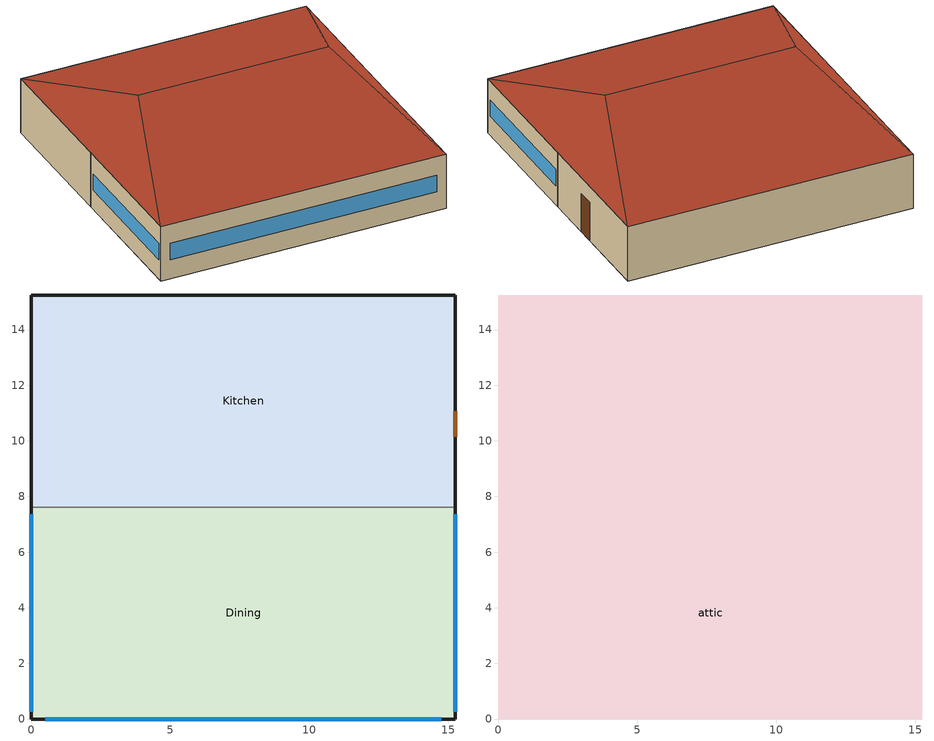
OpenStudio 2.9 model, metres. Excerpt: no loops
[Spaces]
Dining
 floor ground: 15.24,7.62 15.24,0 0,0 0,7.62 z0
 wall outside: 0,7.62 0,0 15.24,0 15.24,7.62 z0:3.05
 wall to Kitchen: 15.24,7.62 0,7.62 z0:3.05
 window: 0.51,0 14.73,0 / 0,7.37 0,0.25 / 15.24,0.25 15.24,7.37 z1.07:1.98
Kitchen
 floor ground: 15.24,15.24 15.24,7.62 0,7.62 0,15.24 z0
 wall outside: 15.24,7.62 15.24,15.24 0,15.24 0,7.62 z0:3.05
 door: 15.24,10.15 15.24,11.06 z0:2.13
attic
 floor to Dining: 15.24,7.62 15.24,0 0,0 0,7.62 z3.05
 floor to Kitchen: 15.24,15.24 15.24,7.62 0,7.62 0,15.24 z3.05
 roof outside: 12.7,7.62,5.59 15.24,15.24,3.05 0,15.24,3.05 2.54,7.62,5.59; 12.7,7.62,5.59 15.24,0,3.05 15.24,15.24,3.05; 2.54,7.62,5.59 0,15.24,3.05 0,0,3.05; 2.54,7.62,5.59 0,0,3.05 15.24,0,3.05 12.7,7.62,5.59
[Schedule:Ruleset]
Name | Default Day Schedule | Summer Design Day Schedule | Winter Design Day Schedule
RestaurantFastFood Kitchen_Case:1_WALKINFREEZER_WalkInStockingSched | RestaurantFastFood Kitchen_Case:1_WALKINFREEZER_WalkInStockingSched Default | RestaurantFastFood Kitchen_Case:1_WALKINFREEZER_WalkInStockingSched Summer Design Day | RestaurantFastFood Kitchen_Case:1_WALKINFREEZER_WalkInStockingSched Winter Design Day
RestaurantFastFood BLDG_LIGHT_DINING_SCH_2004_2007 | RestaurantFastFood BLDG_LIGHT_DINING_SCH_2004_2007 Default | RestaurantFastFood BLDG_LIGHT_DINING_SCH_2004_2007 Summer Design Day | RestaurantFastFood BLDG_LIGHT_DINING_SCH_2004_2007 Winter Design Day
RestaurantFastFood BLDG_SWH_SCH | RestaurantFastFood BLDG_SWH_SCH Default | RestaurantFastFood BLDG_SWH_SCH Summer Design Day | RestaurantFastFood BLDG_SWH_SCH Winter Design Day
[Schedule:Day]
Clothing Schedule Summer Clothes: 24, 0, 0.5
RestaurantFastFood BLDG_OCC_SCH Sat Day: 1, 0, 0.05, 6, 0, 0, 7, 0, 0.05, 9, 0, 0.5, 10, 0, 0.4, 11, 0, 0.2, 12, 0, 0.45, 14, 0, 0.5, 15, 0, 0.35, 18, 0, 0.3, 19, 0, 0.7, 20, 0, 0.9, 21, 0, 0.7, 22, 0, 0.65, 23, 0, 0.55, 24, 0, 0.35
RestaurantFastFood BLDG_OCC_SCH Wkdy Day: 1, 0, 0.05, 5, 0, 0, 6, 0, 0.05, 7, 0, 0.1, 10, 0, 0.4, 11, 0, 0.2, 12, 0, 0.5, 13, 0, 0.8, 14, 0, 0.7, 15, 0, 0.4, 16, 0, 0.2, 17, 0, 0.25, 18, 0, 0.5, 21, 0, 0.8, 22, 0, 0.5, 23, 0, 0.35, 24, 0, 0.2
RestaurantFastFood BLDG_LIGHT_DINING_SCH_2013 Sat Day: 1, 0, 0.1865, 6, 0, 0.15, 8, 0, 0.2797, 10, 0, 0.5594, 17, 0, 0.7459, 22, 0, 0.8391, 23, 0, 0.4662, 24, 0, 0.2797
RestaurantFastFood BLDG_LIGHT_DINING_SCH_2013 Wkdy Day: 1, 0, 0.1399, 5, 0, 0.15, 6, 0, 0.1865, 8, 0, 0.373, 10, 0, 0.5594, 22, 0, 0.8391, 23, 0, 0.4662, 24, 0, 0.2797
RestaurantFastFood BLDG_EQUIP_SCH Default|Sat|Wkdy Day; RestaurantFastFood FF_GAS_EQUIP_SCH Default|Sat|Wkdy Day: 1, 0, 0.03, 2, 0, 0.02, 3, 0, 0.03, 4, 0, 0.02, 5, 0, 0.05, 6, 0, 0.12, 7, 0, 0.13, 8, 0, 0.15, 9, 0, 0.18, 10, 0, 0.21, 11, 0, 0.26, 12, 0, 0.29, 13, 0, 0.27, 14, 0, 0.25, 16, 0, 0.23, 18, 0, 0.26, 19, 0, 0.24, 20, 0, 0.22, 21, 0, 0.2, 22, 0, 0.18, 23, 0, 0.09, 24, 0, 0.03
RestaurantFastFood INFIL_SCH_PNNL Default|WntrDsn|SmrDsn|Sat|Wkdy Day: 1, 0, 0.25, 5, 0, 1, 24, 0, 0.25
RestaurantFastFood HTGSETP_SCH_NO_OPTIMUM Default|Sat|Wkdy Day: 3, 0, 15.56, 24, 0, 21.11
RestaurantFastFood CLGSETP_SCH_NO_OPTIMUM Default|Sat|Wkdy Day: 3, 0, 30, 24, 0, 23.89
RestaurantFastFood BLDG_LIGHT_KITCHEN_SCH_2010_2013 Sat Day: 1, 0, 0.17776, 6, 0, 0.15, 8, 0, 0.26664, 10, 0, 0.53328, 17, 0, 0.71104, 22, 0, 0.79992, 23, 0, 0.4444, 24, 0, 0.26664
RestaurantFastFood BLDG_LIGHT_KITCHEN_SCH_2010_2013 Wkdy Day: 1, 0, 0.13332, 5, 0, 0.15, 6, 0, 0.17776, 8, 0, 0.35552, 10, 0, 0.53328, 22, 0, 0.79992, 23, 0, 0.4444, 24, 0, 0.26664
RestaurantFastFood HTGSETP_KITCHEN_SCH_NO_OPTIMUM Default|Sat|Wkdy Day: 3, 0, 15.56, 24, 0, 18.89
RestaurantFastFood CLGSETP_KITCHEN_SCH_NO_OPTIMUM Default|Sat|Wkdy Day: 3, 0, 30, 24, 0, 26.11
RestaurantFastFood HVACOperationSchd Default|WntrDsn|SmrDsn|Sun|Wkdy Day; RestaurantFastFood Hours_of_operation Default|WntrDsn|SmrDsn|Sun|Wkdy Day: 1, 0, 1, 5, 0, 0, 24, 0, 1
RestaurantFastFood MinOA_MotorizedDamper_Sched Default|WntrDsn|SmrDsn|Sun|Wkdy Day: 1, 0, 1, 6, 0, 0, 24, 0, 1
RestaurantFastFood Kitchen Exhaust Fan Balanced Exhaust Fraction Schedule_2007_2010_2013 Default|WntrDsn|SmrDsn|Sun|Wkdy Day: 1, 0, 0.530511, 5, 0, 0, 24, 0, 0.530511
RestaurantFastFood walkin_occ_lght_SCH Sat Day: 1, 0, 0.2, 6, 0, 0.15, 8, 0, 0.156, 10, 0, 0.312, 17, 0, 0.416, 22, 0, 0.468, 23, 0, 0.26, 24, 0, 0.156
RestaurantFastFood walkin_occ_lght_SCH Wkdy Day: 5, 0, 0.15, 6, 0, 0.104, 8, 0, 0.208, 10, 0, 0.312, 22, 0, 0.468, 23, 0, 0.26, 24, 0, 0.156
RestaurantFastFood Kitchen_Case:1_WALKINFREEZER_WalkInStockingSched Default: 4, 0, 0, 5, 0, 725, 6, 0, 417, 7, 0, 290, 24, 0, 0
RestaurantFastFood Kitchen_Case:1_WALKINFREEZER_WalkInStockingSched Winter Design Day; RestaurantFastFood Kitchen_Case:1_WALKINFREEZER_WalkInStockingSched Summer Design Day; RestaurantFastFood Kitchen_Case:1_WALKINFREEZER_WalkInStockingSched WntrDsn|SmrDsn|Wknd|Mon|Wed|Thu Day: 4, 0, 0, 5, 0, 125, 6, 0, 117, 7, 0, 90, 19, 0, 0, 20, 0, 125, 21, 0, 117, 22, 0, 90, 24, 0, 0
RestaurantFastFood BLDG_LIGHT_DINING_SCH_2004_2007 Default: 1, 0, 0.2, 6, 0, 0.15, 8, 0, 0.3, 10, 0, 0.5, 16, 0, 0.7, 22, 0, 0.6, 23, 0, 0.5, 24, 0, 0.3
RestaurantFastFood BLDG_LIGHT_DINING_SCH_2004_2007 Sat Day: 1, 0, 0.2, 6, 0, 0.15, 8, 0, 0.3, 10, 0, 0.6, 17, 0, 0.8, 22, 0, 0.9, 23, 0, 0.5, 24, 0, 0.3
RestaurantFastFood BLDG_LIGHT_DINING_SCH_2004_2007 Summer Design Day: 24, 0, 1
RestaurantFastFood BLDG_LIGHT_DINING_SCH_2004_2007 Wkdy Day: 5, 0, 0.15, 6, 0, 0.2, 8, 0, 0.4, 10, 0, 0.6, 22, 0, 0.9, 23, 0, 0.5, 24, 0, 0.3
RestaurantFastFood BLDG_LIGHT_DINING_SCH_2004_2007 Winter Design Day: 24, 0, 0
door_wi_sched Default: 6, 0, 0, 22, 0, 0.0625, 24, 0, 0
Refrigeration Defrost Schedule Default 2; Refrigeration Defrost Schedule Default 3: 0, 59, 1, 10, 0, 0, 10, 59, 1, 24, 0, 0
RestaurantFastFood VESTIBULE_DOOR_INFIL_SCH Sat Day: 6, 0, 0, 7, 0, 0.131, 9, 0, 0.542, 10, 0, 0.445, 11, 0, 0.241, 12, 0, 0.445, 14, 0, 0.542, 15, 0, 0.445, 18, 0, 0.345, 19, 0, 0.73, 20, 0, 0.911, 21, 0, 0.73, 22, 0, 0.637, 23, 0, 0.542, 24, 0, 0.345
RestaurantFastFood VESTIBULE_DOOR_INFIL_SCH Wkdy Day: 6, 0, 0, 7, 0, 0.131, 10, 0, 0.445, 11, 0, 0.241, 12, 0, 0.542, 13, 0, 0.821, 14, 0, 0.73, 15, 0, 0.445, 16, 0, 0.241, 17, 0, 0.345, 18, 0, 0.542, 21, 0, 0.821, 22, 0, 0.542, 23, 0, 0.345, 24, 0, 0.241
Service Water Loop Temp - 140F Default; Mixed Water At Faucet Temp - 140F Default: 24, 0, 60
Fraction Sensible - 0.2 Default: 24, 0, 0.2
Fraction Latent - 0.05 Default: 24, 0, 0.05
RestaurantFastFood BLDG_SWH_SCH Default: 7, 0, 0, 10, 0, 0.15, 11, 0, 0.1, 12, 0, 0.72, 13, 0, 0.6, 14, 0, 0.98, 15, 0, 0.92, 17, 0, 0.25, 18, 0, 0.23, 19, 0, 0.16, 20, 0, 0.1, 21, 0, 0.4, 22, 0, 0.42, 23, 0, 0.43, 24, 0, 0
RestaurantFastFood BLDG_SWH_SCH Wkdy Day: 6, 0, 0, 8, 0, 0.15, 9, 0, 0.33, 10, 0, 0.13, 11, 0, 0.1, 12, 0, 0.72, 13, 0, 0.31, 14, 0, 0.98, 15, 0, 0.92, 16, 0, 0.22, 17, 0, 0.31, 18, 0, 0.23, 19, 0, 0.16, 20, 0, 0.1, 21, 0, 0.4, 22, 0, 0.42, 23, 0, 0.43, 24, 0, 0.15
RestaurantFastFood BLDG_SWH_SCH Winter Design Day; RestaurantFastFood BLDG_SWH_SCH Summer Design Day: 7, 0, 0, 10, 0, 0.15, 11, 0, 0.1, 12, 0, 0.72, 13, 0, 0.6, 14, 0, 0.98, 15, 0, 0.92, 17, 0, 0.25, 18, 0, 0.23, 19, 0, 0.16, 20, 0, 0.1, 21, 0, 0.4, 22, 0, 0.42, 23, 0, 0.43, 24, 0, 0.15
[Schedule:Rule] Date Specification Type=DateRange; Start Month=1; Start Day=1; End Month=12; End Day=31
Name | Schedule Ruleset | Rule Order | Day Schedule | Apply Sunday | Apply Monday | Apply Wednesday | Apply Thursday | Apply Saturday | Apply Tuesday | Apply Friday
Schedule Rule 21 | RestaurantFastFood Kitchen_Case:1_WALKINFREEZER_WalkInStockingSched | 0 | RestaurantFastFood Kitchen_Case:1_WALKINFREEZER_WalkInStockingSched WntrDsn|SmrDsn|Wknd|Mon|Wed|Thu Day | Yes | Yes | Yes | Yes | Yes
Schedule Rule 22 | RestaurantFastFood BLDG_LIGHT_DINING_SCH_2004_2007 | 1 | RestaurantFastFood BLDG_LIGHT_DINING_SCH_2004_2007 Sat Day |  |  |  |  | Yes
Schedule Rule 23 | RestaurantFastFood BLDG_LIGHT_DINING_SCH_2004_2007 | 0 | RestaurantFastFood BLDG_LIGHT_DINING_SCH_2004_2007 Wkdy Day |  | Yes | Yes | Yes |  | Yes | Yes
Schedule Rule 26 | RestaurantFastFood BLDG_SWH_SCH | 0 | RestaurantFastFood BLDG_SWH_SCH Wkdy Day |  | Yes | Yes | Yes |  | Yes | Yes
